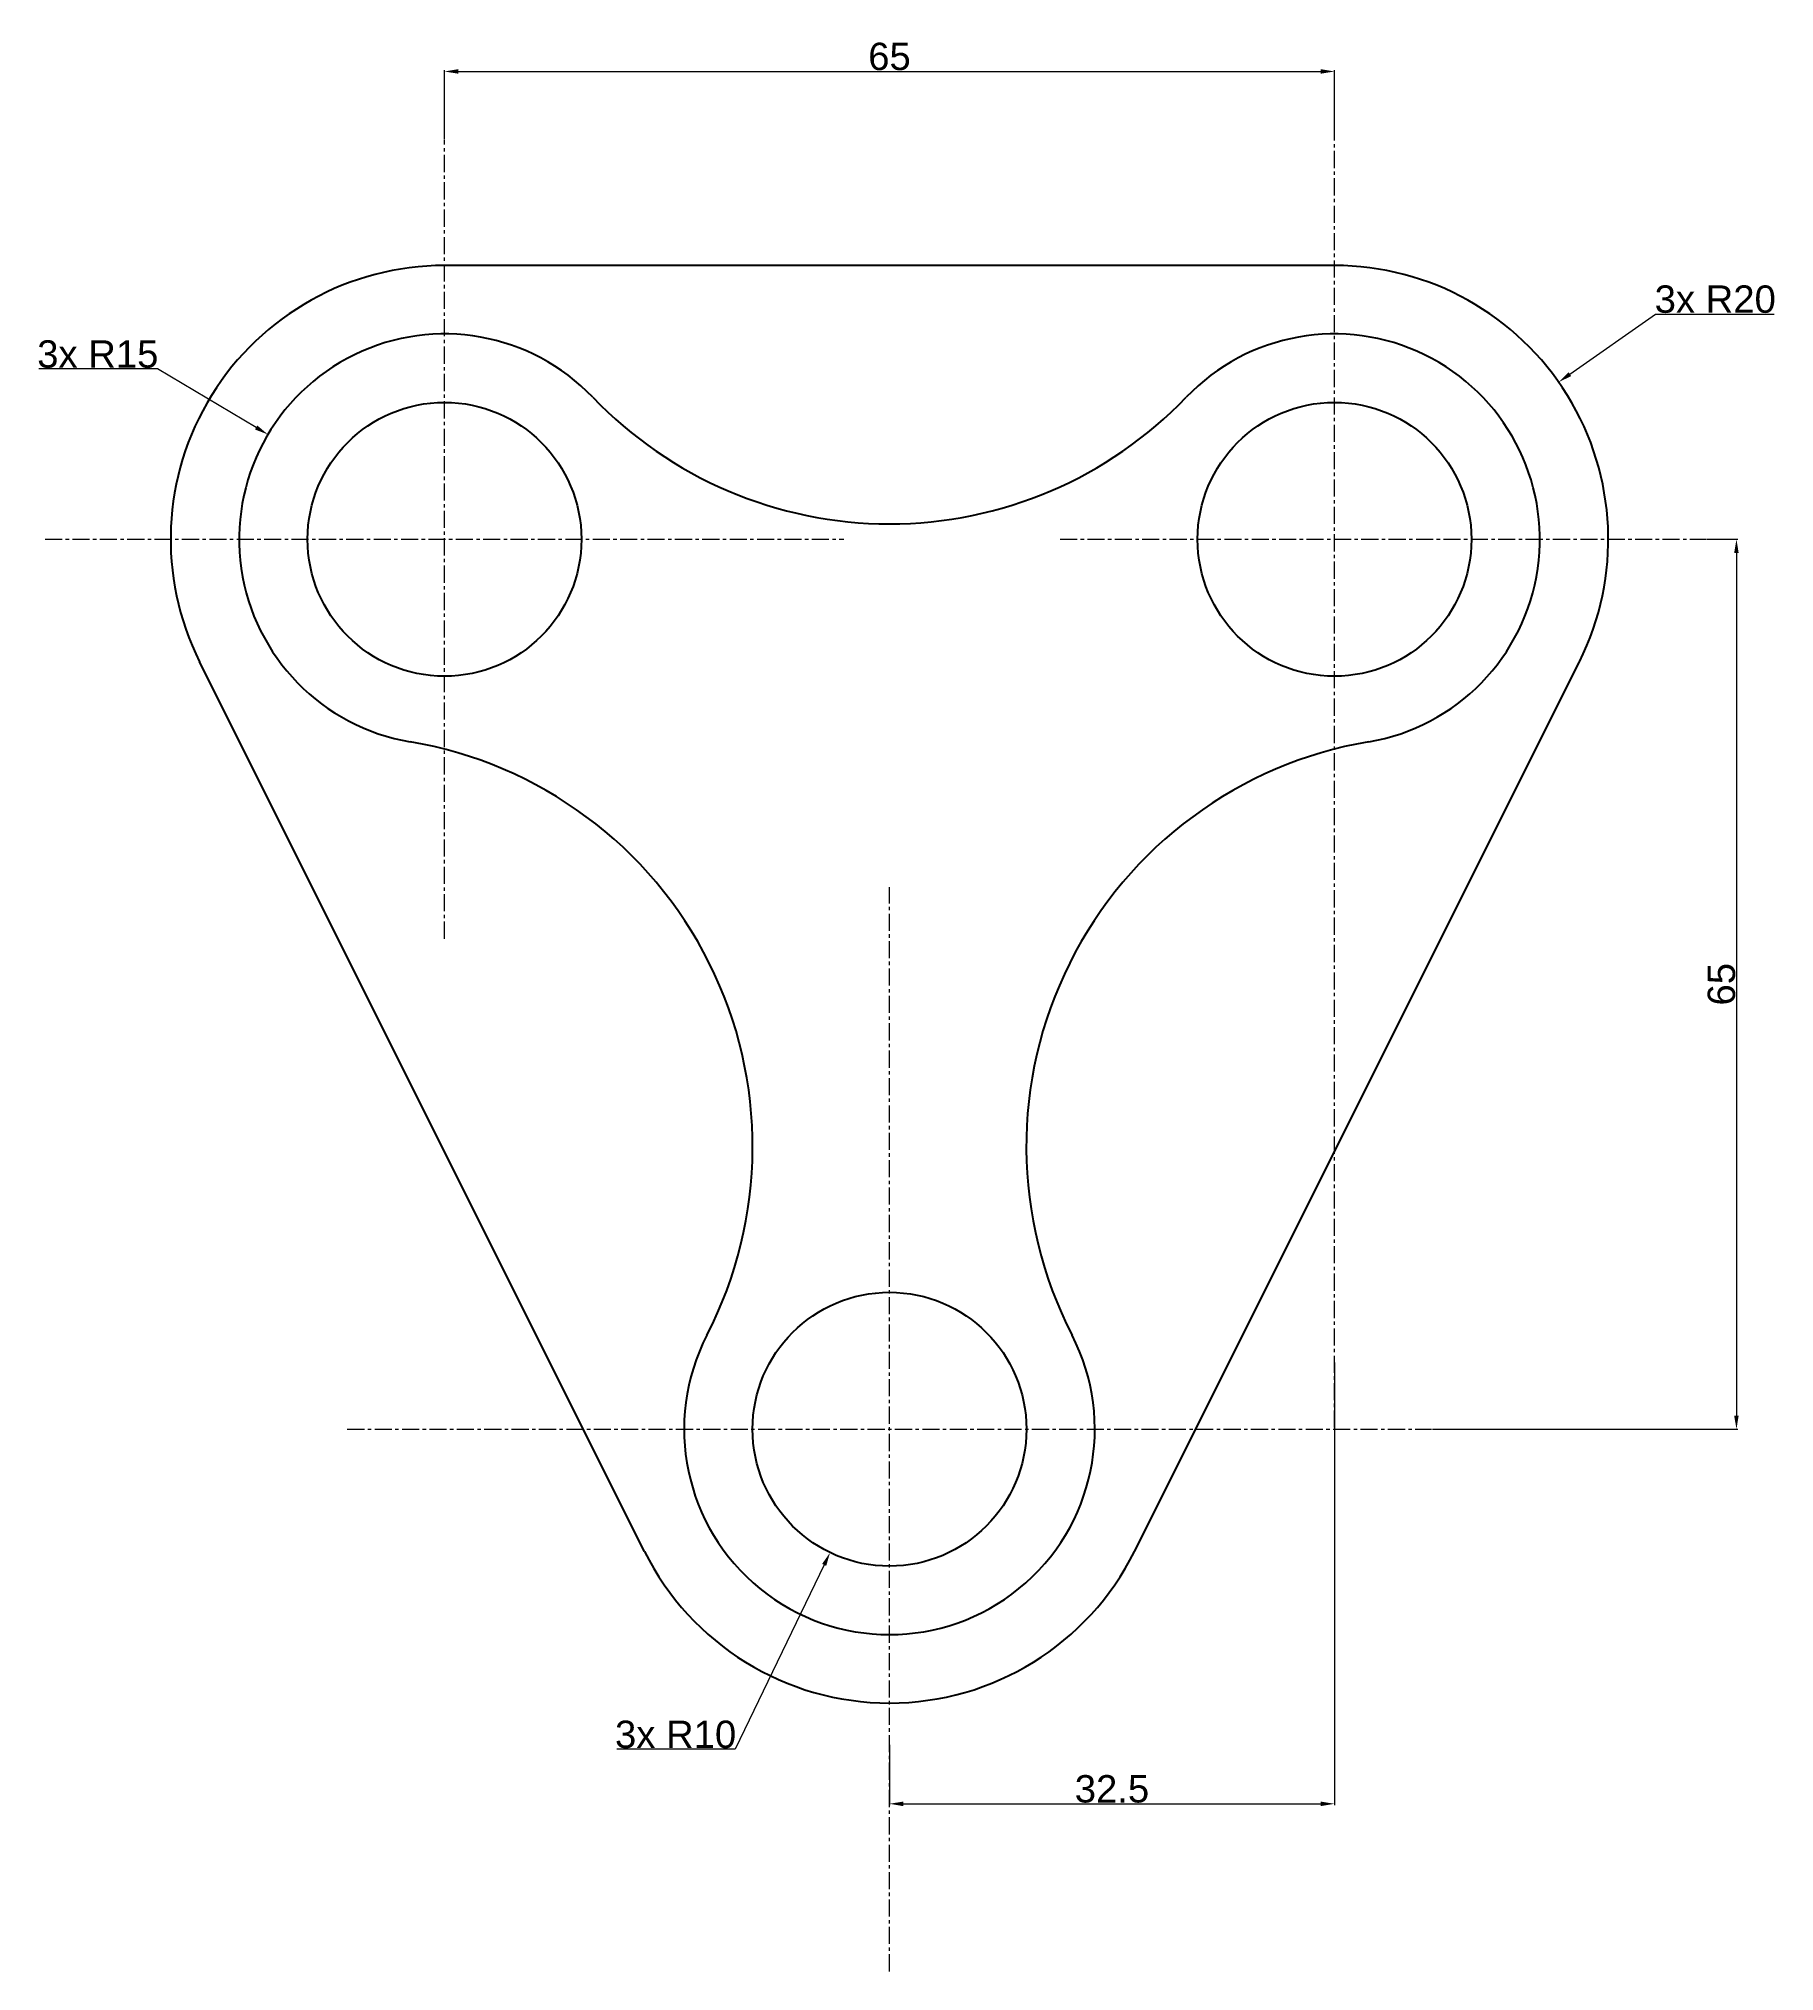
# Model space of a CAD drawing. Header units: millimetres. Extents: x -62 to 65, y -40 to 102.
import ezdxf

# ---------------------------------------------------------------- set-up
doc = ezdxf.new("R2010")
doc.units = ezdxf.units.MM
doc.header["$MEASUREMENT"] = 0
doc.linetypes.add('CENTER', pattern=[2, 1.25, -0.25, 0.25, -0.25])
doc.layers.add('AM_5', color=3, linetype='Continuous', lineweight=15)
doc.layers.add('AM_7', color=4, linetype='CENTER', lineweight=15)
doc.styles.get("Standard").update_dxf_attribs({"font": 'arial.ttf'})
doc.dimstyles.new('AM_ANSI$0', dxfattribs={"dimtxt": 2, "dimasz": 1, "dimexe": 0.1, "dimexo": 0.05, "dimgap": 0.06, "dimtad": 1, "dimtoh": 1, "dimzin": 9, "dimdsep": 46, "dimtxsty": 'Standard', "dimcen": 0, "dimclrd": 256, "dimclre": 256, "dimclrt": 2, "dimadec": 0, "dimazin": 2, "dimtp": 0.1, "dimtm": 0.1, "dimtfac": 0.71, "dimtofl": 0, "dimtmove": 0, "dimatfit": 3, "dimfxl": 1, "dimtolj": 1, "dimtzin": 7, "dimlwd": -1, "dimlwe": -1, "dimarcsym": 1})
doc.dimstyles.new('AM_ANSI$4', dxfattribs={"dimtxt": 2, "dimasz": 1, "dimexe": 0.1, "dimexo": 0.05, "dimgap": 0.06, "dimtad": 1, "dimtoh": 1, "dimzin": 9, "dimdsep": 46, "dimtxsty": 'Standard', "dimcen": 0, "dimclrd": 256, "dimclre": 256, "dimclrt": 2, "dimadec": 0, "dimazin": 2, "dimtp": 0.1, "dimtm": 0.1, "dimtfac": 0.71, "dimtofl": 0, "dimtmove": 0, "dimatfit": 0, "dimfxl": 1, "dimtolj": 1, "dimtzin": 7, "dimlwd": -1, "dimlwe": -1, "dimarcsym": 1})

# ---------------------------------------------------------------- blocks, each defined once
blk = doc.blocks.new('*D5')
at = {"layer": 'AM_5', "transparency": 16777216}
for p, q in [((49.69, 77.06), (55.95, 81.45)), ((55.95, 81.45), (64.61, 81.45))]:
    blk.add_line(p, q, dxfattribs=at)
blk.add_solid([(49.6, 77.2), (49.79, 76.92), (48.87, 76.48)], dxfattribs=at)
at = {"layer": 'Defpoints', "color": 0, "transparency": 16777216}
for p in [(48.87, 76.48), (32.5, 65)]:
    blk.add_point(p, dxfattribs=at)
at = {"layer": 'AM_5', "color": 2, "transparency": 16777216, "insert": (60.31, 82.53), "char_height": 2, "attachment_point": 5}
blk.add_mtext('\\A1;3x R20', dxfattribs=at)
blk = doc.blocks.new('*D6')
at = {"layer": 'AM_5', "transparency": 16777216}
for p, q in [((-53.45, 77.44), (-62.13, 77.44)), ((-46.26, 73.17), (-53.45, 77.44))]:
    blk.add_line(p, q, dxfattribs=at)
blk.add_solid([(-46.17, 73.31), (-46.34, 73.02), (-45.4, 72.66)], dxfattribs=at)
at = {"layer": 'Defpoints', "color": 0, "transparency": 16777216}
for p in [(-45.4, 72.66), (-32.5, 65)]:
    blk.add_point(p, dxfattribs=at)
at = {"layer": 'AM_5', "color": 2, "transparency": 16777216, "insert": (-57.82, 78.52), "char_height": 2, "attachment_point": 5}
blk.add_mtext('\\A1;3x R15', dxfattribs=at)
blk = doc.blocks.new('*D7')
at = {"layer": 'AM_5', "transparency": 16777216}
for p, q in [((-4.77, -9.91), (-11.26, -23.38)), ((-11.26, -23.38), (-19.92, -23.38))]:
    blk.add_line(p, q, dxfattribs=at)
blk.add_solid([(-4.92, -9.84), (-4.62, -9.98), (-4.34, -9.01)], dxfattribs=at)
at = {"layer": 'Defpoints', "color": 0, "transparency": 16777216}
for p in [(0, 0), (-4.34, -9.01)]:
    blk.add_point(p, dxfattribs=at)
at = {"layer": 'AM_5', "color": 2, "transparency": 16777216, "insert": (-15.62, -22.3), "char_height": 2, "attachment_point": 5}
blk.add_mtext('\\A1;3x R10', dxfattribs=at)
blk = doc.blocks.new('*D8')
at = {"layer": 'AM_5', "transparency": 16777216}
for p, q in [((32.5, 4.88), (32.5, -27.46)), ((0, -23.06), (0, -27.46)), ((1, -27.36), (31.5, -27.36))]:
    blk.add_line(p, q, dxfattribs=at)
for points in [[(1, -27.2), (1, -27.53), (0, -27.36)], [(31.5, -27.2), (31.5, -27.53), (32.5, -27.36)]]:
    blk.add_solid(points, dxfattribs=at)
at = {"layer": 'Defpoints', "color": 0, "transparency": 16777216}
for p in [(32.5, 4.93), (0, -23.01), (32.5, -27.36)]:
    blk.add_point(p, dxfattribs=at)
at = {"layer": 'AM_5', "color": 2, "transparency": 16777216, "insert": (16.25, -26.28), "char_height": 2, "attachment_point": 5}
blk.add_mtext('\\A1;32.5', dxfattribs=at)
blk = doc.blocks.new('*D9')
at = {"layer": 'AM_5', "transparency": 16777216}
for p, q in [((-32.5, 94.22), (-32.5, 99.27)), ((-31.5, 99.17), (31.5, 99.17)), ((32.5, 94.22), (32.5, 99.27))]:
    blk.add_line(p, q, dxfattribs=at)
for points in [[(-31.5, 99.34), (-31.5, 99.01), (-32.5, 99.17)], [(31.5, 99.34), (31.5, 99.01), (32.5, 99.17)]]:
    blk.add_solid(points, dxfattribs=at)
at = {"layer": 'Defpoints', "color": 0, "transparency": 16777216}
for p in [(32.5, 99.17), (-32.5, 94.17), (32.5, 94.17)]:
    blk.add_point(p, dxfattribs=at)
at = {"layer": 'AM_5', "color": 2, "transparency": 16777216, "insert": (0, 100.26), "char_height": 2, "attachment_point": 5}
blk.add_mtext('\\A1;65', dxfattribs=at)
blk = doc.blocks.new('*D10')
at = {"layer": 'AM_5', "transparency": 16777216}
for p, q in [((59.7, 65), (61.96, 65)), ((61.86, 64), (61.86, 1)), ((39.65, 0), (61.96, 0))]:
    blk.add_line(p, q, dxfattribs=at)
for points in [[(61.69, 64), (62.02, 64), (61.86, 65)], [(61.69, 1), (62.02, 1), (61.86, 0)]]:
    blk.add_solid(points, dxfattribs=at)
at = {"layer": 'Defpoints', "color": 0, "transparency": 16777216}
for p in [(59.65, 65), (39.6, 0), (61.86, 0)]:
    blk.add_point(p, dxfattribs=at)
at = {"layer": 'AM_5', "color": 2, "transparency": 16777216, "insert": (60.77, 32.5), "char_height": 2, "attachment_point": 5, "rotation": 90}
blk.add_mtext('\\A1;65', dxfattribs=at)

msp = doc.modelspace()

# ---------------------------------------------------------------- linework, layer by layer
for p, q in [((32.5, 85), (-32.5, 85)), ((-17.889, -8.944), (-50.389, 56.056)), ((17.889, -8.944), (50.389, 56.056))]:
    msp.add_line(p, q)
for centre in [(-32.5, 65), (32.5, 65), (0, 0)]:
    msp.add_circle(centre, 10)
for centre, radius, start, end in [((-32.5, 65), 20, 90, 206.56505), ((32.5, 65), 20, 333.43495, 90), ((-32.5, 65), 15, 43.76174, 260.41443), ((32.5, 65), 15, 279.58557, 136.23826), ((0, 96.125), 30, 223.76174, 316.23826), ((-39.993, 20.628), 30, 332.71567, 80.41443), ((39.993, 20.628), 30, 99.58557, 207.28433), ((0, 0), 15, 152.71567, 27.28433), ((0, 0), 20, 206.56505, 333.43495)]:
    msp.add_arc(centre, radius, start, end)
at = {"layer": 'AM_7'}
for p, q in [((-32.5, 35.828), (-32.5, 94.172)), ((32.5, 0.118), (32.5, 94.198)), ((-61.672, 65), (-3.328, 65)), ((12.457, 65), (59.648, 65)), ((0, -39.598), (0, 39.598)), ((-39.598, 0), (39.598, 0))]:
    msp.add_line(p, q, dxfattribs=at)

# ---------------------------------------------------------------- dimensions: what is measured, and where the dimension line sits
at = {"layer": 'AM_5'}
dim = msp.add_linear_dim(base=(32.5, 99.175), p1=(-32.5, 94.172), p2=(32.5, 94.172), dimstyle='AM_ANSI$0', override={"dimpost": ''}, dxfattribs=at)
dim.commit()
dim.dimension.update_dxf_attribs({"geometry": '*D9', "text_midpoint": (0, 100.256)})
for center, mpoint, picture, middle in [((32.5, 65), (48.874, 76.485), '*D5', (60.309, 81.447)), ((-32.5, 65), (-45.398, 72.658), '*D6', (-57.821, 77.437)), ((0, 0), (-4.338, -9.01), '*D7', (-15.619, -23.381))]:
    dim = msp.add_radius_dim(center=center, mpoint=mpoint, text='3x <>', dimstyle='AM_ANSI$4', override={"dimpost": ''}, dxfattribs=at)
    dim.commit()
    dim.dimension.update_dxf_attribs({"geometry": picture, "text_midpoint": middle, "dimtype": 164})
dim = msp.add_linear_dim(base=(61.855, 0), p1=(59.648, 65), p2=(39.598, 0), angle=90, dimstyle='AM_ANSI$0', dxfattribs=at)
dim.commit()
dim.dimension.update_dxf_attribs({"geometry": '*D10', "text_midpoint": (60.774, 32.5)})
dim = msp.add_linear_dim(base=(32.5, -27.364), p1=(0, -23.014), p2=(32.5, 4.934), angle=0, dimstyle='AM_ANSI$0', override={"dimpost": ''}, dxfattribs=at)
dim.commit()
dim.dimension.update_dxf_attribs({"geometry": '*D8', "text_midpoint": (16.25, -26.282)})

doc.saveas('drawing.dxf')
